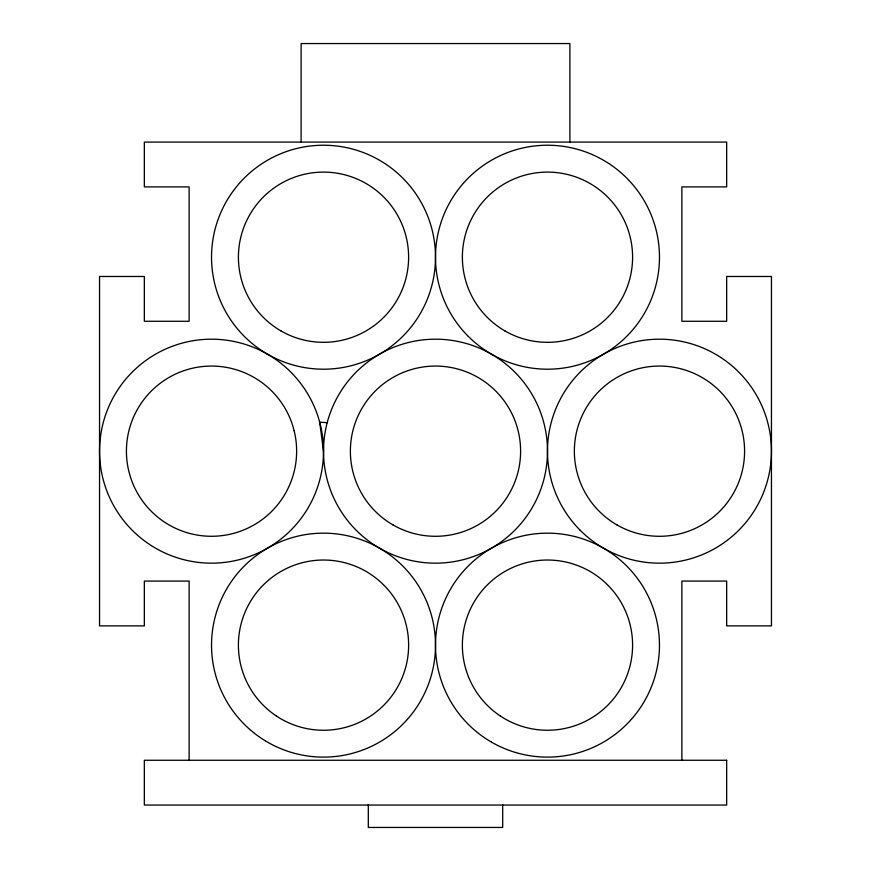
<?xml version="1.0" encoding="UTF-8"?>
<svg xmlns="http://www.w3.org/2000/svg" width="871" height="871" viewBox="0 0 871 871"><rect width="100%" height="100%" fill="white"/><g stroke="black" fill="none" stroke-linecap="round" stroke-linejoin="round"><path stroke-width="1.31" d="M327.267 422.685L319.701 422.195L323.511 451.178A111.989 111.989 0 0 1 155.539 548.164A111.989 111.989 0 0 1 155.539 354.192A111.989 111.989 0 0 1 323.511 451.178M681.873 760.263L681.873 581.077L726.664 581.077L726.664 625.879L771.456 625.879L771.456 276.477L726.664 276.477L726.664 321.279L681.873 321.279L681.873 186.895L726.664 186.895L726.664 142.093L144.336 142.093L144.336 186.895L189.127 186.895L189.127 321.279L144.336 321.279L144.336 276.477L99.544 276.477L99.544 625.879L144.336 625.879L144.336 581.077L189.127 581.077L189.127 760.263M569.884 142.093L569.884 43.55L301.116 43.55L301.116 142.093M502.687 804.608L502.687 827.45L368.313 827.45L368.313 804.608M726.664 760.263L144.336 760.263L144.336 805.054L726.664 805.054L726.664 760.263M294.158 430.797L292.645 425.429A85.108 85.108 0 0 0 188.452 369.26A85.108 85.108 0 0 0 128.897 471.559L130.41 476.927A85.108 85.108 0 0 0 234.604 533.096A85.108 85.108 0 0 0 294.158 430.797M580.282 530.363A111.989 111.989 0 0 0 767.645 480.161A111.989 111.989 0 0 0 630.484 343.011A111.989 111.989 0 0 0 580.282 530.363M379.506 548.164A111.989 111.989 0 0 0 547.489 451.178A111.989 111.989 0 0 0 379.506 354.192A111.989 111.989 0 0 0 379.506 548.164M491.494 742.125A111.989 111.989 0 0 0 659.467 645.139A111.989 111.989 0 0 0 491.494 548.164A111.989 111.989 0 0 0 491.494 742.125M468.304 336.402A111.989 111.989 0 0 0 655.656 286.2A111.989 111.989 0 0 0 518.506 149.039A111.989 111.989 0 0 0 468.304 336.402M267.517 354.192A111.989 111.989 0 0 0 435.5 257.217A111.989 111.989 0 0 0 267.517 160.231A111.989 111.989 0 0 0 267.517 354.192M265.252 740.775A111.989 111.989 0 0 0 435.467 647.784A111.989 111.989 0 0 0 269.825 546.868A111.989 111.989 0 0 0 265.252 740.775M616.918 524.886A85.108 85.108 0 0 0 744.585 451.178A85.108 85.108 0 0 0 616.918 377.47A85.108 85.108 0 0 0 616.918 524.886M276.357 715.995A85.108 85.108 0 0 0 408.455 650.561A85.108 85.108 0 0 0 285.742 568.872A85.108 85.108 0 0 0 276.357 715.995M500.204 715.908A85.108 85.108 0 0 0 632.411 650.713A85.108 85.108 0 0 0 509.84 568.807A85.108 85.108 0 0 0 500.204 715.908M280.963 330.915A85.108 85.108 0 0 0 408.619 257.217A85.108 85.108 0 0 0 280.963 183.509A85.108 85.108 0 0 0 280.963 330.915M504.93 330.915A85.108 85.108 0 0 0 632.596 257.217A85.108 85.108 0 0 0 504.93 183.509A85.108 85.108 0 0 0 504.93 330.915M392.941 524.886A85.108 85.108 0 0 0 520.608 451.178A85.108 85.108 0 0 0 392.941 377.47A85.108 85.108 0 0 0 392.941 524.886"/></g></svg>
